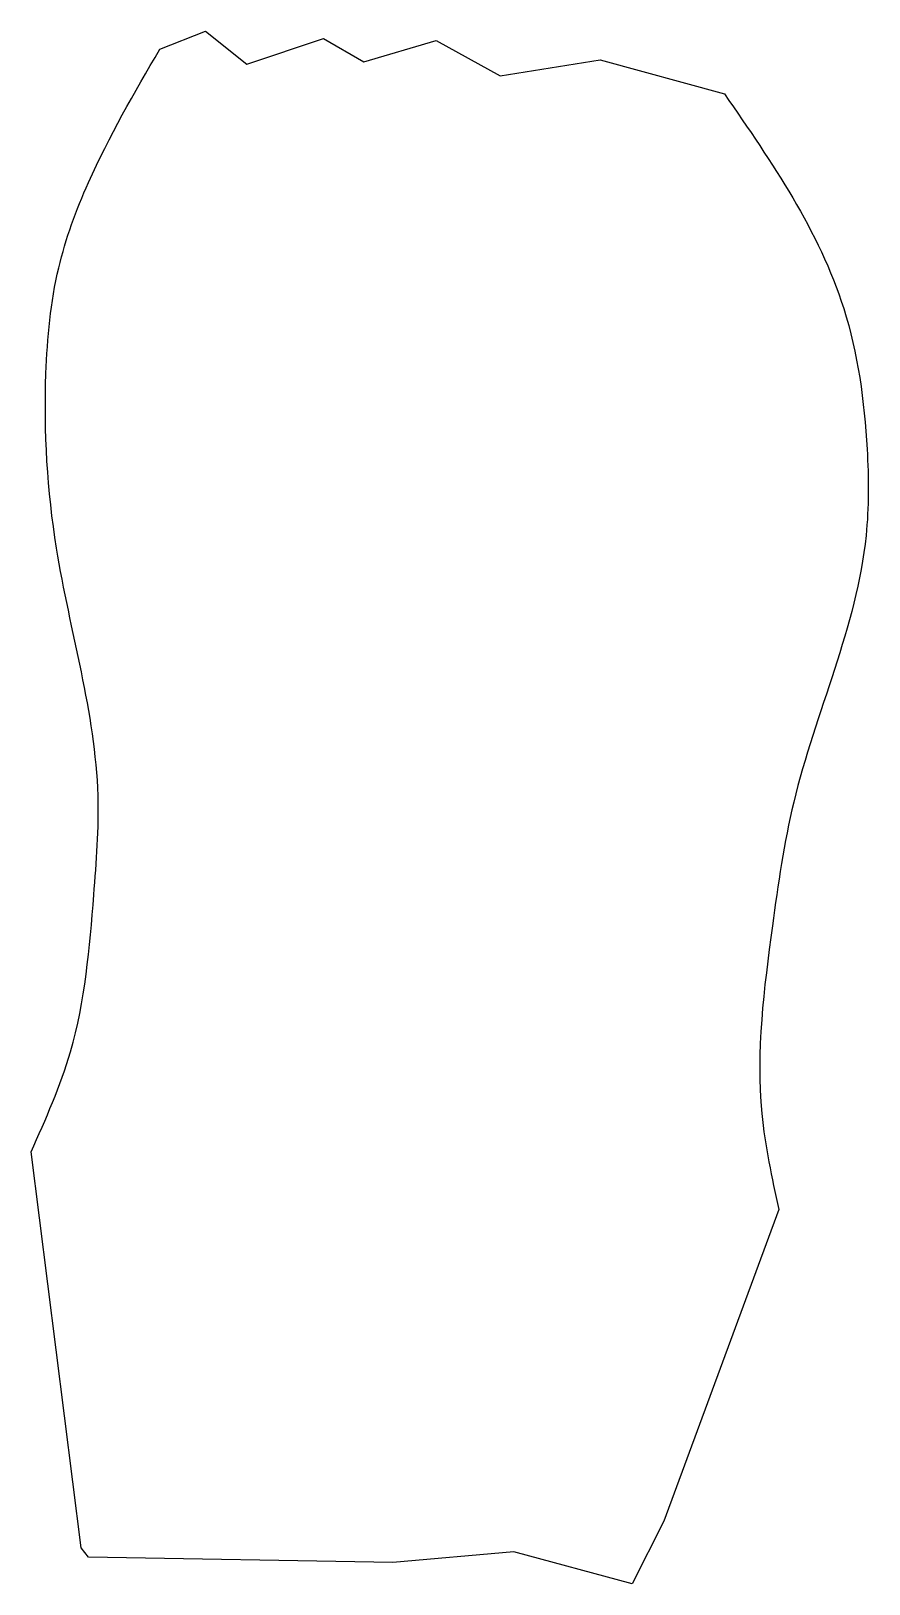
# Model space of a CAD drawing. Header units: metres. Extents: x 39.4 to 122.2, y 13.2 to 74.9.
# Drawn here: x 39.4 to 72.7, y 13.2 to 74.9 of the extents above; entities outside this region: 2.
import ezdxf

# ---------------------------------------------------------------- set-up
doc = ezdxf.new("R2010")
doc.units = ezdxf.units.M

msp = doc.modelspace()

# ---------------------------------------------------------------- linework, layer by layer
at = {"color": 6}
for points in [[(44.494, 74.185), (46.311, 74.905)], [(46.311, 74.905), (47.959, 73.591)], [(47.959, 73.591), (51.001, 74.609)], [(51.001, 74.609), (52.607, 73.676)], [(52.607, 73.676), (55.48, 74.524)], [(55.48, 74.524), (58.015, 73.125)], [(58.015, 73.125), (61.987, 73.761)], [(61.987, 73.761), (66.931, 72.404)], [(122.158, 32.133), (122.115, 39.212)], [(122.115, 39.212), (122.158, 32.133)], [(41.367, 14.625), (39.381, 30.352)], [(41.663, 14.243), (41.367, 14.625)], [(63.255, 13.184), (58.565, 14.455)]]:
    msp.add_lwpolyline(points, dxfattribs=at)
at = {"color": 5}
for points in [[(69.086, 28.063), (64.523, 15.685), (63.255, 13.184)], [(58.565, 14.455), (53.748, 14.032), (41.663, 14.243)]]:
    msp.add_lwpolyline(points, dxfattribs=at)
at = {"color": 4}
for points in [[(39.381, 30.352), (40.945, 34.337), (41.874, 40.568), (42.043, 44.511), (40.395, 54.346), (39.973, 61.298), (40.48, 65.495), (41.663, 68.886), (44.494, 74.185)], [(66.931, 72.404), (71.664, 63.884), (72.593, 58.288), (72.551, 54.854), (69.678, 44.257), (68.833, 39.339), (68.41, 31.878), (69.086, 28.063)]]:
    msp.add_spline(points, degree=3, dxfattribs=at)

doc.saveas('drawing.dxf')
